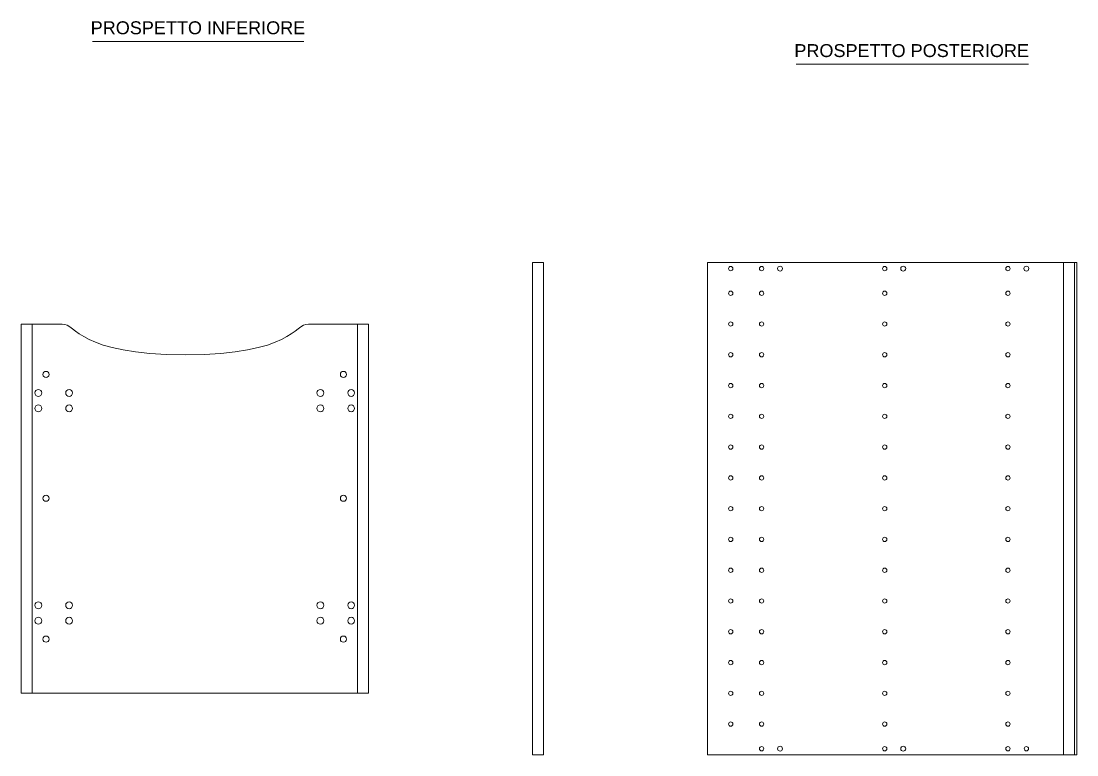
# Model space of a CAD drawing. Header units: millimetres. Extents: x 1946 to 3001, y 1889 to 2316.
# Drawn here: x 2712.1 to 2883.6, y 1970.1 to 2089.3 of the extents above; entities that cross this region are included whole.
import ezdxf

# ---------------------------------------------------------------- set-up
doc = ezdxf.new("R2010")
doc.units = ezdxf.units.MM
doc.layers.add('componenti', color=21, linetype='Continuous', lineweight=18)
doc.layers.add('G-ANNO-DIM', color=3, linetype='Continuous', lineweight=18)
doc.styles.add('underline', font='arial.ttf')

msp = doc.modelspace()

# ---------------------------------------------------------------- linework, layer by layer
at = {"layer": 'componenti'}
for p, q in [((2796.95, 2050.1), (2796.95, 1970.1)), ((2881.37, 2050.1), (2881.37, 1970.1)), ((2883.17, 1970.1), (2883.17, 2050.1)), ((2712.13, 2040.1), (2718.8, 2040.1)), ((2712.13, 1980.1), (2712.13, 2040.1)), ((2713.93, 1980.1), (2713.93, 2040.1)), ((2758.8, 2040.1), (2768.53, 2040.1)), ((2766.73, 1980.1), (2766.73, 2040.1)), ((2766.73, 1980.1), (2766.73, 2040.1)), ((2883.57, 1970.1), (2883.17, 1970.1))]:
    msp.add_line(p, q, dxfattribs=at)
for points in [[(2796.95, 1970.1), (2795.15, 1970.1), (2795.15, 2050.1)], [(2795.15, 2050.1), (2796.95, 2050.1)], [(2823.57, 1970.1), (2883.57, 1970.1), (2883.57, 2050.1), (2823.57, 2050.1), (2823.57, 1970.1)], [(2883.17, 2050.1), (2881.37, 2050.1)], [(2712.13, 1980.1), (2713.93, 1980.1), (2713.93, 2040.1), (2712.13, 2040.1)], [(2766.73, 1980.1), (2768.53, 1980.1), (2768.53, 2040.1), (2766.73, 2040.1)], [(2768.53, 1980.1), (2712.13, 1980.1)]]:
    msp.add_lwpolyline(points, dxfattribs=at)
for centre, radius in [((2827.37, 2049.1), 0.35), ((2832.37, 2049.1), 0.35), ((2835.37, 2049.1), 0.4), ((2852.37, 2049.1), 0.35), ((2855.37, 2049.1), 0.4), ((2872.37, 2049.1), 0.35), ((2875.37, 2049.1), 0.4), ((2827.37, 2045.1), 0.35), ((2832.37, 2045.1), 0.35), ((2852.37, 2045.1), 0.35), ((2872.37, 2045.1), 0.35), ((2827.37, 2040.1), 0.35), ((2832.37, 2040.1), 0.35), ((2852.37, 2040.1), 0.35), ((2872.37, 2040.1), 0.35), ((2827.37, 2035.1), 0.35), ((2832.37, 2035.1), 0.35), ((2852.37, 2035.1), 0.35), ((2872.37, 2035.1), 0.35), ((2716.18, 2031.9), 0.5), ((2764.48, 2031.9), 0.5), ((2827.37, 2030.1), 0.35), ((2832.37, 2030.1), 0.35), ((2852.37, 2030.1), 0.35), ((2872.37, 2030.1), 0.35), ((2714.93, 2028.9), 0.552), ((2719.93, 2028.9), 0.552), ((2760.73, 2028.9), 0.552), ((2765.73, 2028.9), 0.552), ((2714.93, 2026.4), 0.552), ((2719.93, 2026.4), 0.552), ((2760.73, 2026.4), 0.552), ((2765.73, 2026.4), 0.552), ((2827.37, 2025.1), 0.35), ((2832.37, 2025.1), 0.35), ((2852.37, 2025.1), 0.35), ((2872.37, 2025.1), 0.35), ((2827.37, 2020.1), 0.35), ((2832.37, 2020.1), 0.35), ((2852.37, 2020.1), 0.35), ((2872.37, 2020.1), 0.35), ((2827.37, 2015.1), 0.35), ((2832.37, 2015.1), 0.35), ((2852.37, 2015.1), 0.35), ((2872.37, 2015.1), 0.35), ((2716.18, 2011.8), 0.5), ((2764.48, 2011.8), 0.5), ((2827.37, 2010.1), 0.35), ((2832.37, 2010.1), 0.35), ((2852.37, 2010.1), 0.35), ((2872.37, 2010.1), 0.35), ((2827.37, 2005.1), 0.35), ((2832.37, 2005.1), 0.35), ((2852.37, 2005.1), 0.35), ((2872.37, 2005.1), 0.35), ((2827.37, 2000.1), 0.35), ((2832.37, 2000.1), 0.35), ((2852.37, 2000.1), 0.35), ((2872.37, 2000.1), 0.35), ((2714.93, 1994.4), 0.552), ((2719.93, 1994.4), 0.552), ((2760.73, 1994.4), 0.552), ((2765.73, 1994.4), 0.552), ((2827.37, 1995.1), 0.35), ((2832.37, 1995.1), 0.35), ((2852.37, 1995.1), 0.35), ((2872.37, 1995.1), 0.35), ((2714.93, 1991.9), 0.552), ((2719.93, 1991.9), 0.552), ((2760.73, 1991.9), 0.552), ((2765.73, 1991.9), 0.552), ((2827.37, 1990.1), 0.35), ((2832.37, 1990.1), 0.35), ((2852.37, 1990.1), 0.35), ((2872.37, 1990.1), 0.35), ((2716.18, 1988.9), 0.5), ((2764.48, 1988.9), 0.5), ((2827.37, 1985.1), 0.35), ((2832.37, 1985.1), 0.35), ((2852.37, 1985.1), 0.35), ((2872.37, 1985.1), 0.35), ((2827.37, 1980.1), 0.35), ((2832.37, 1980.1), 0.35), ((2852.37, 1980.1), 0.35), ((2872.37, 1980.1), 0.35), ((2827.37, 1975.1), 0.35), ((2832.37, 1975.1), 0.35), ((2852.37, 1975.1), 0.35), ((2872.37, 1975.1), 0.35), ((2835.37, 1971.1), 0.4), ((2855.37, 1971.1), 0.4), ((2832.37, 1971.1), 0.35), ((2852.37, 1971.1), 0.35), ((2872.37, 1971.1), 0.35), ((2875.37, 1971.1), 0.35)]:
    msp.add_circle(centre, radius, dxfattribs=at)
msp.add_open_spline([(2718.8, 2040.1), (2721.15, 2040.1), (2721.44, 2035.1), (2738.8, 2035.1)], degree=3, dxfattribs=at)
msp.add_open_spline([(2738.8, 2035.1), (2756.15, 2035.1), (2756.44, 2040.1), (2758.8, 2040.1), (2758.8, 2040.1), (2758.8, 2040.1), (2758.8, 2040.1), (2758.8, 2040.1), (2758.8, 2040.1), (2758.8, 2040.1)], degree=3, knots=[0, 0, 0, 0, 7.071068, 7.071068, 7.071068, 7.071074, 7.071074, 7.071074, 7.071154, 7.071154, 7.071154, 7.071154], dxfattribs=at)
at = {"layer": 'G-ANNO-DIM'}
for p, q in [((2723.73, 2086), (2758.05, 2086)), ((2837.99, 2082.29), (2875.69, 2082.29))]:
    msp.add_line(p, q, dxfattribs=at)

# ---------------------------------------------------------------- texts
at = {"layer": 'G-ANNO-DIM', "style": 'underline'}
for s, p in [('PROSPETTO INFERIORE', (2723.43, 2087.18)), ('PROSPETTO POSTERIORE', (2837.69, 2083.47))]:
    msp.add_text(s, height=2.0979, dxfattribs=at).set_placement(p)

doc.saveas('drawing.dxf')
